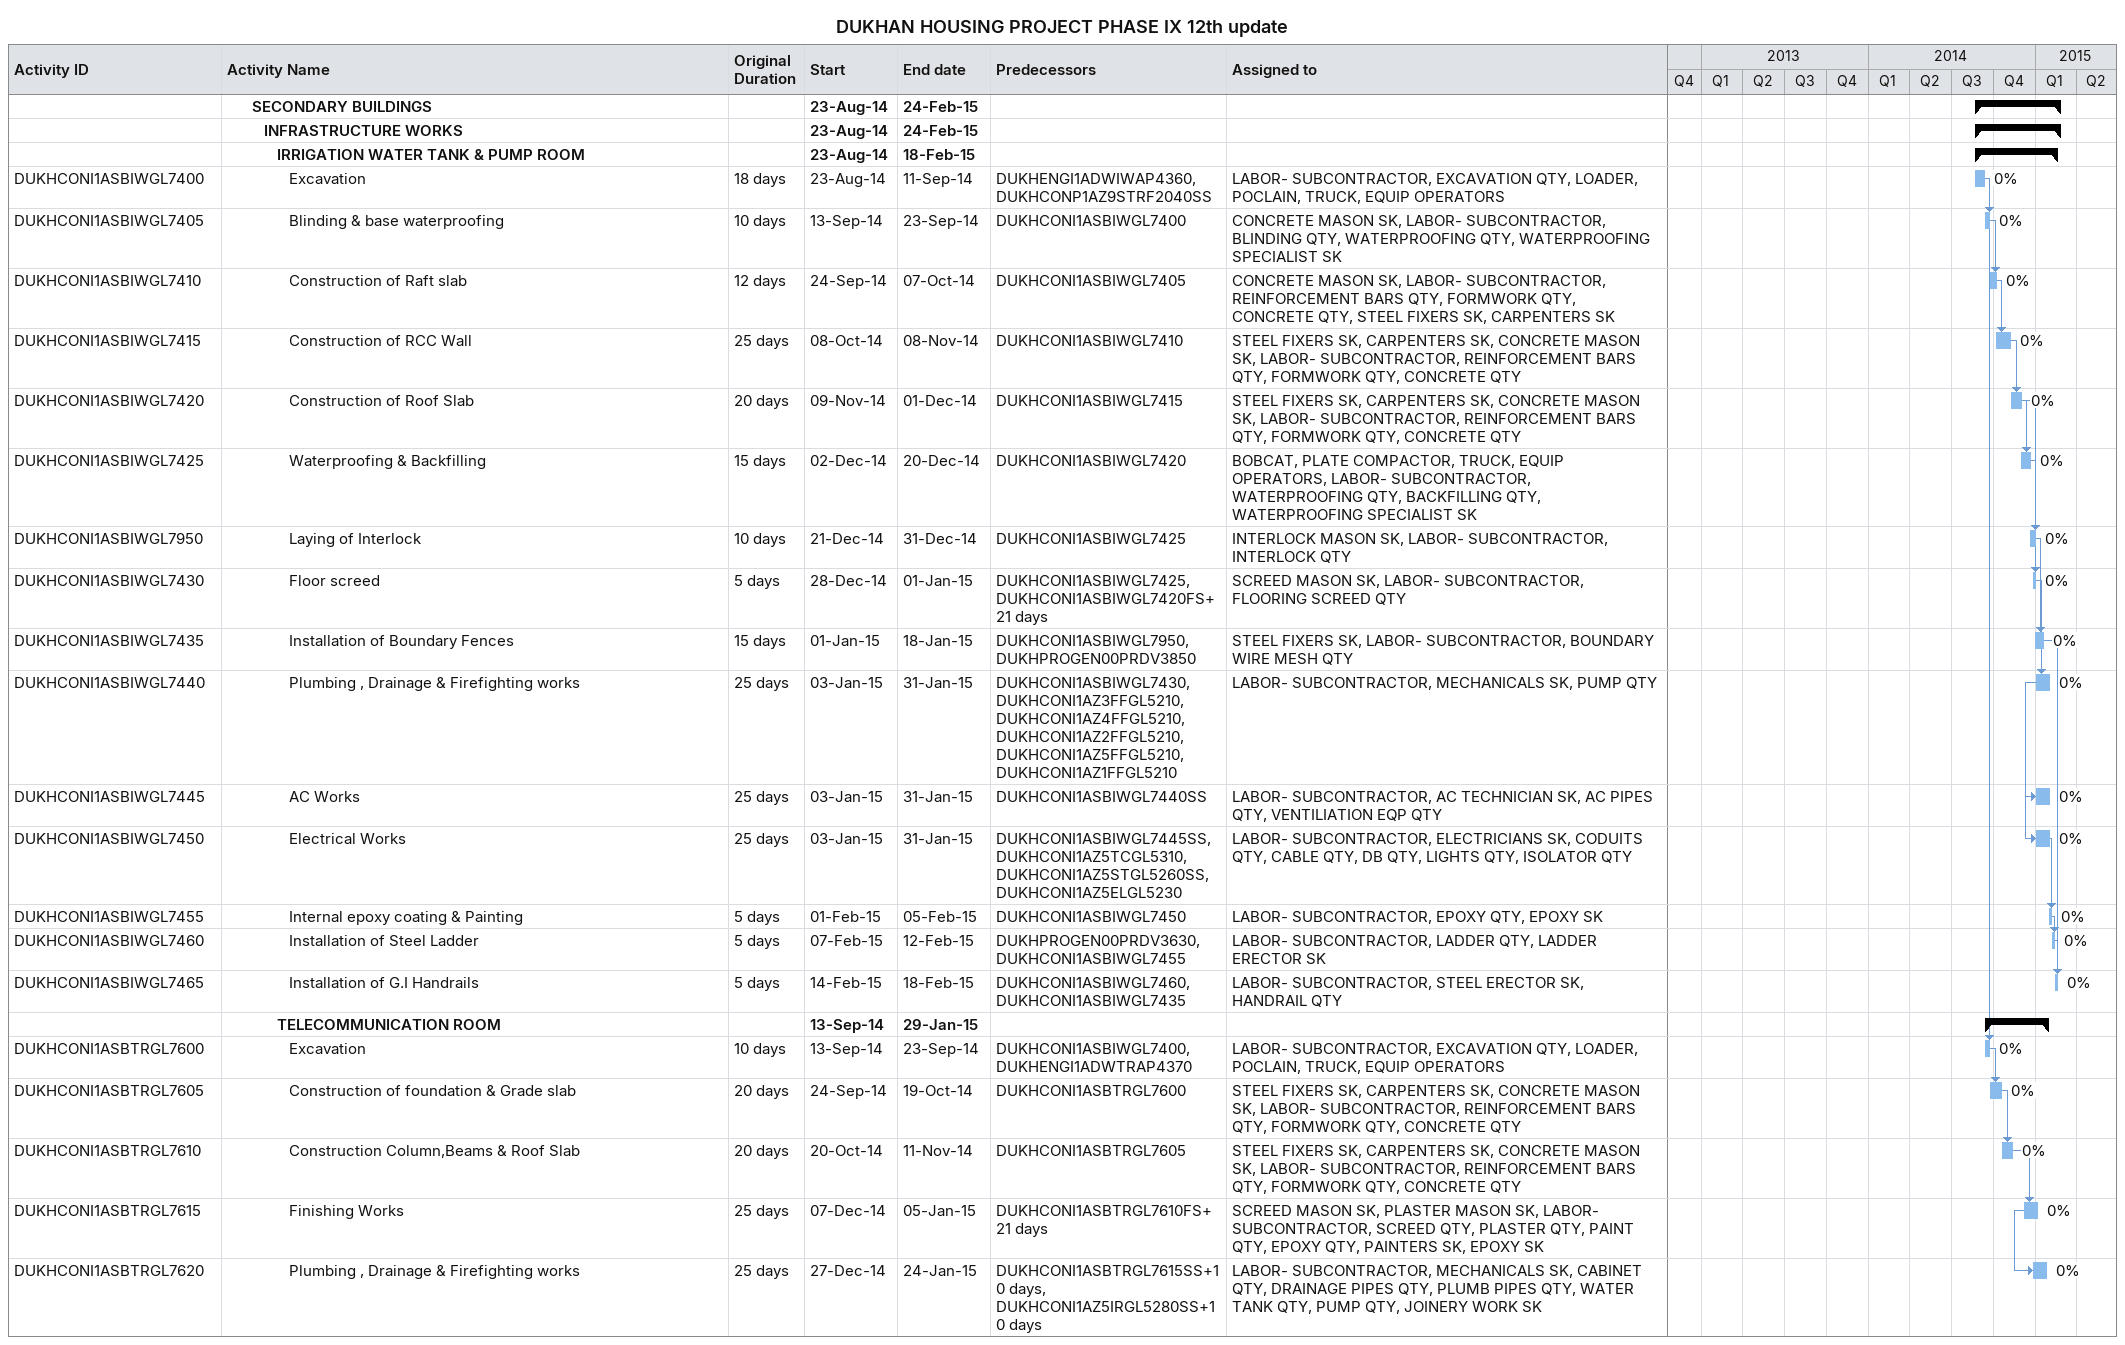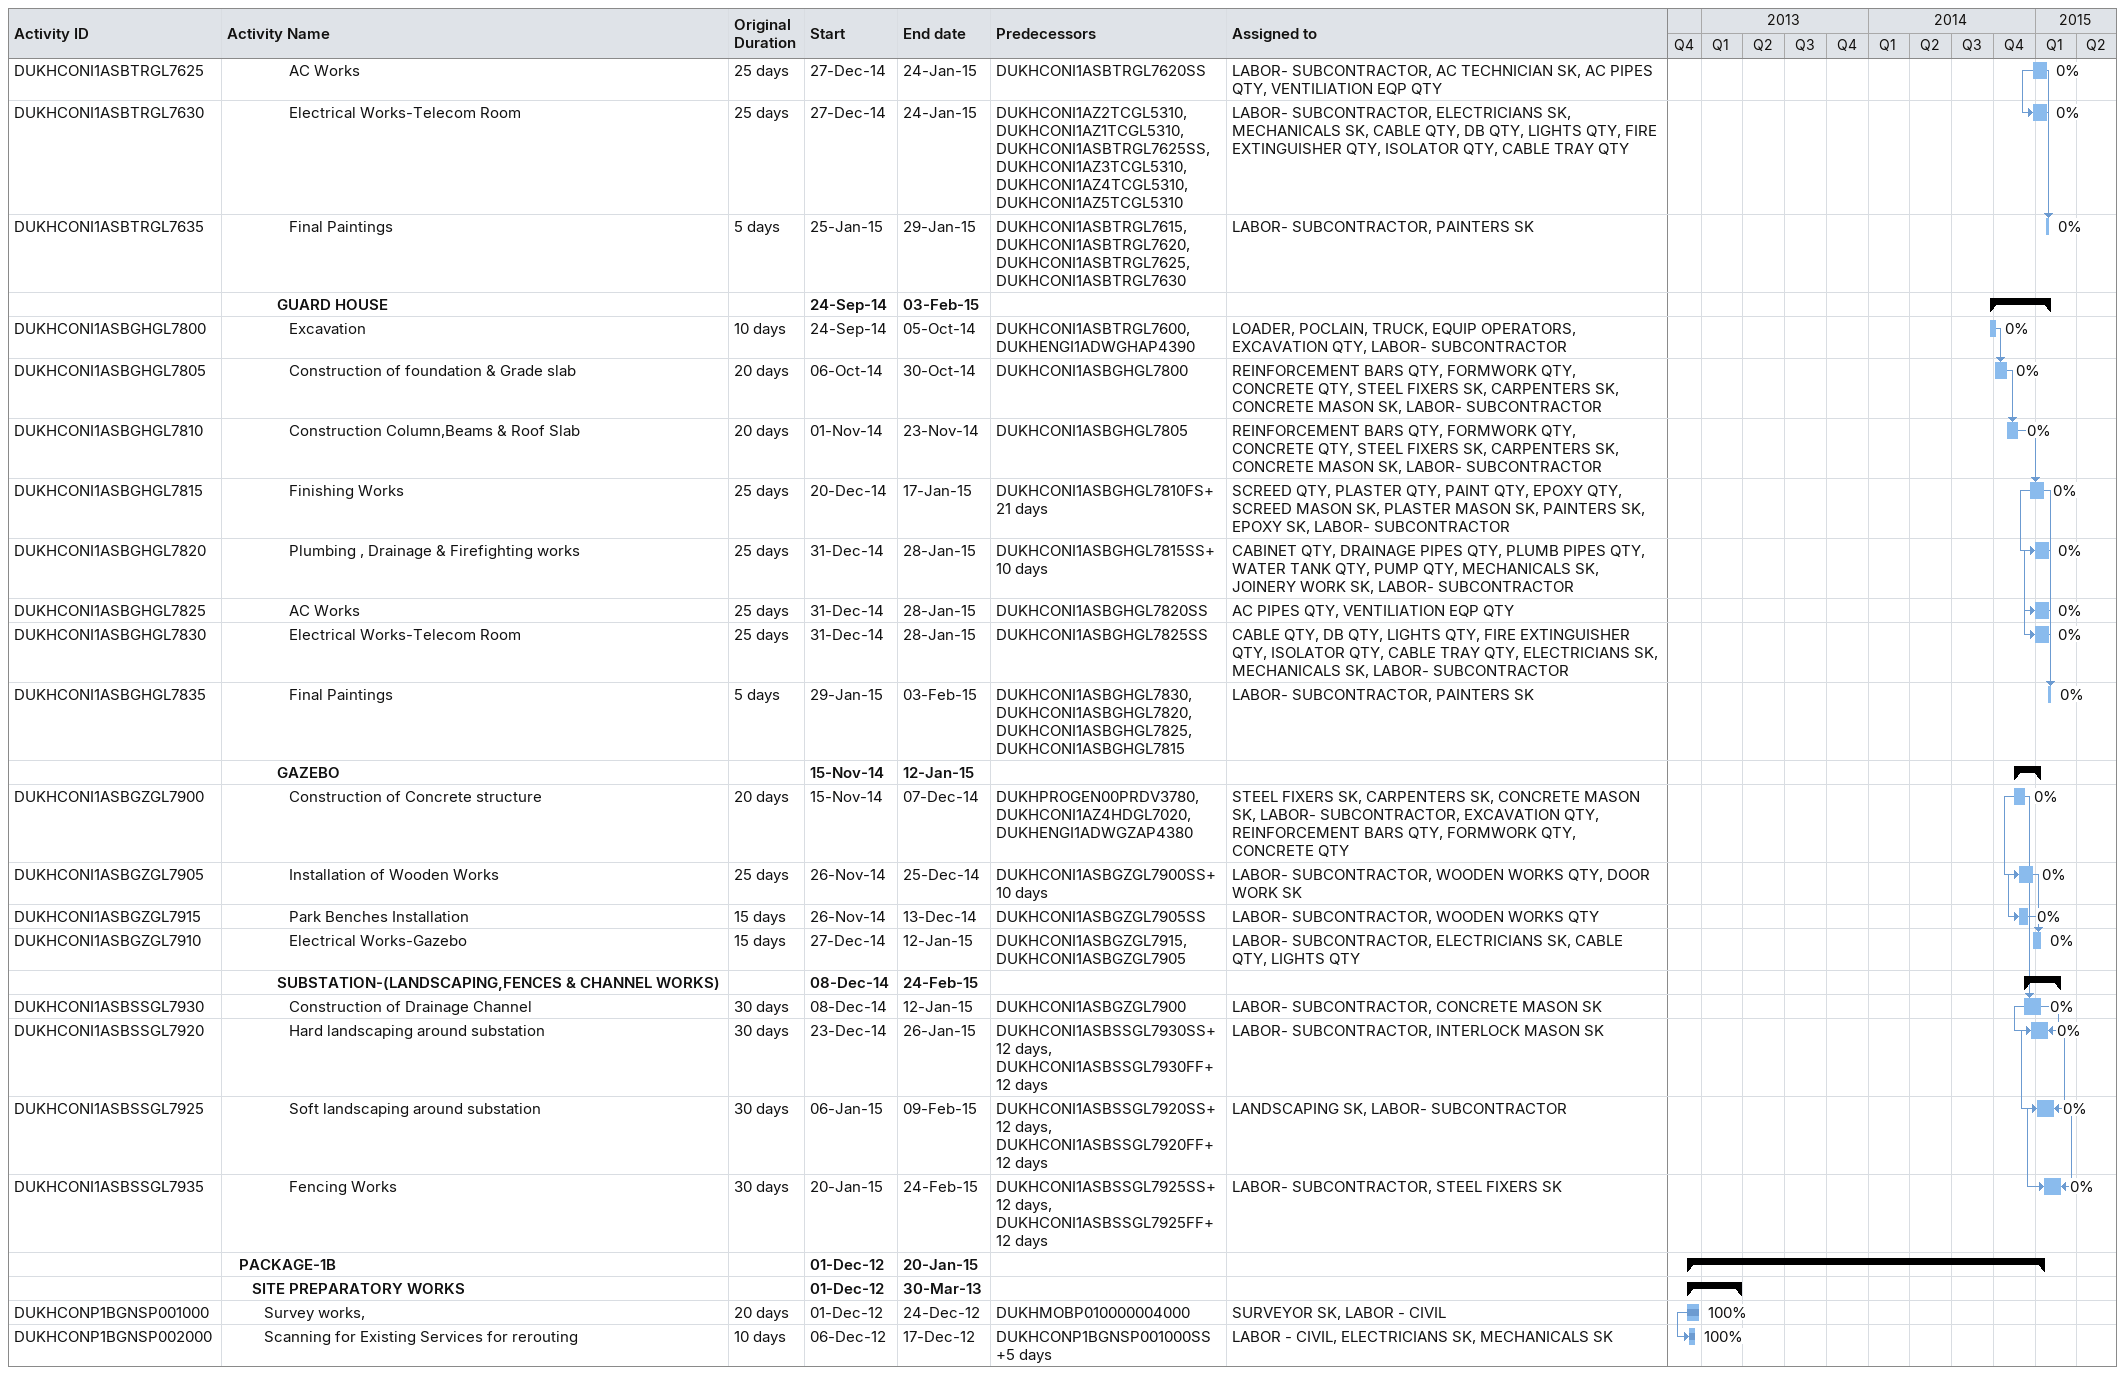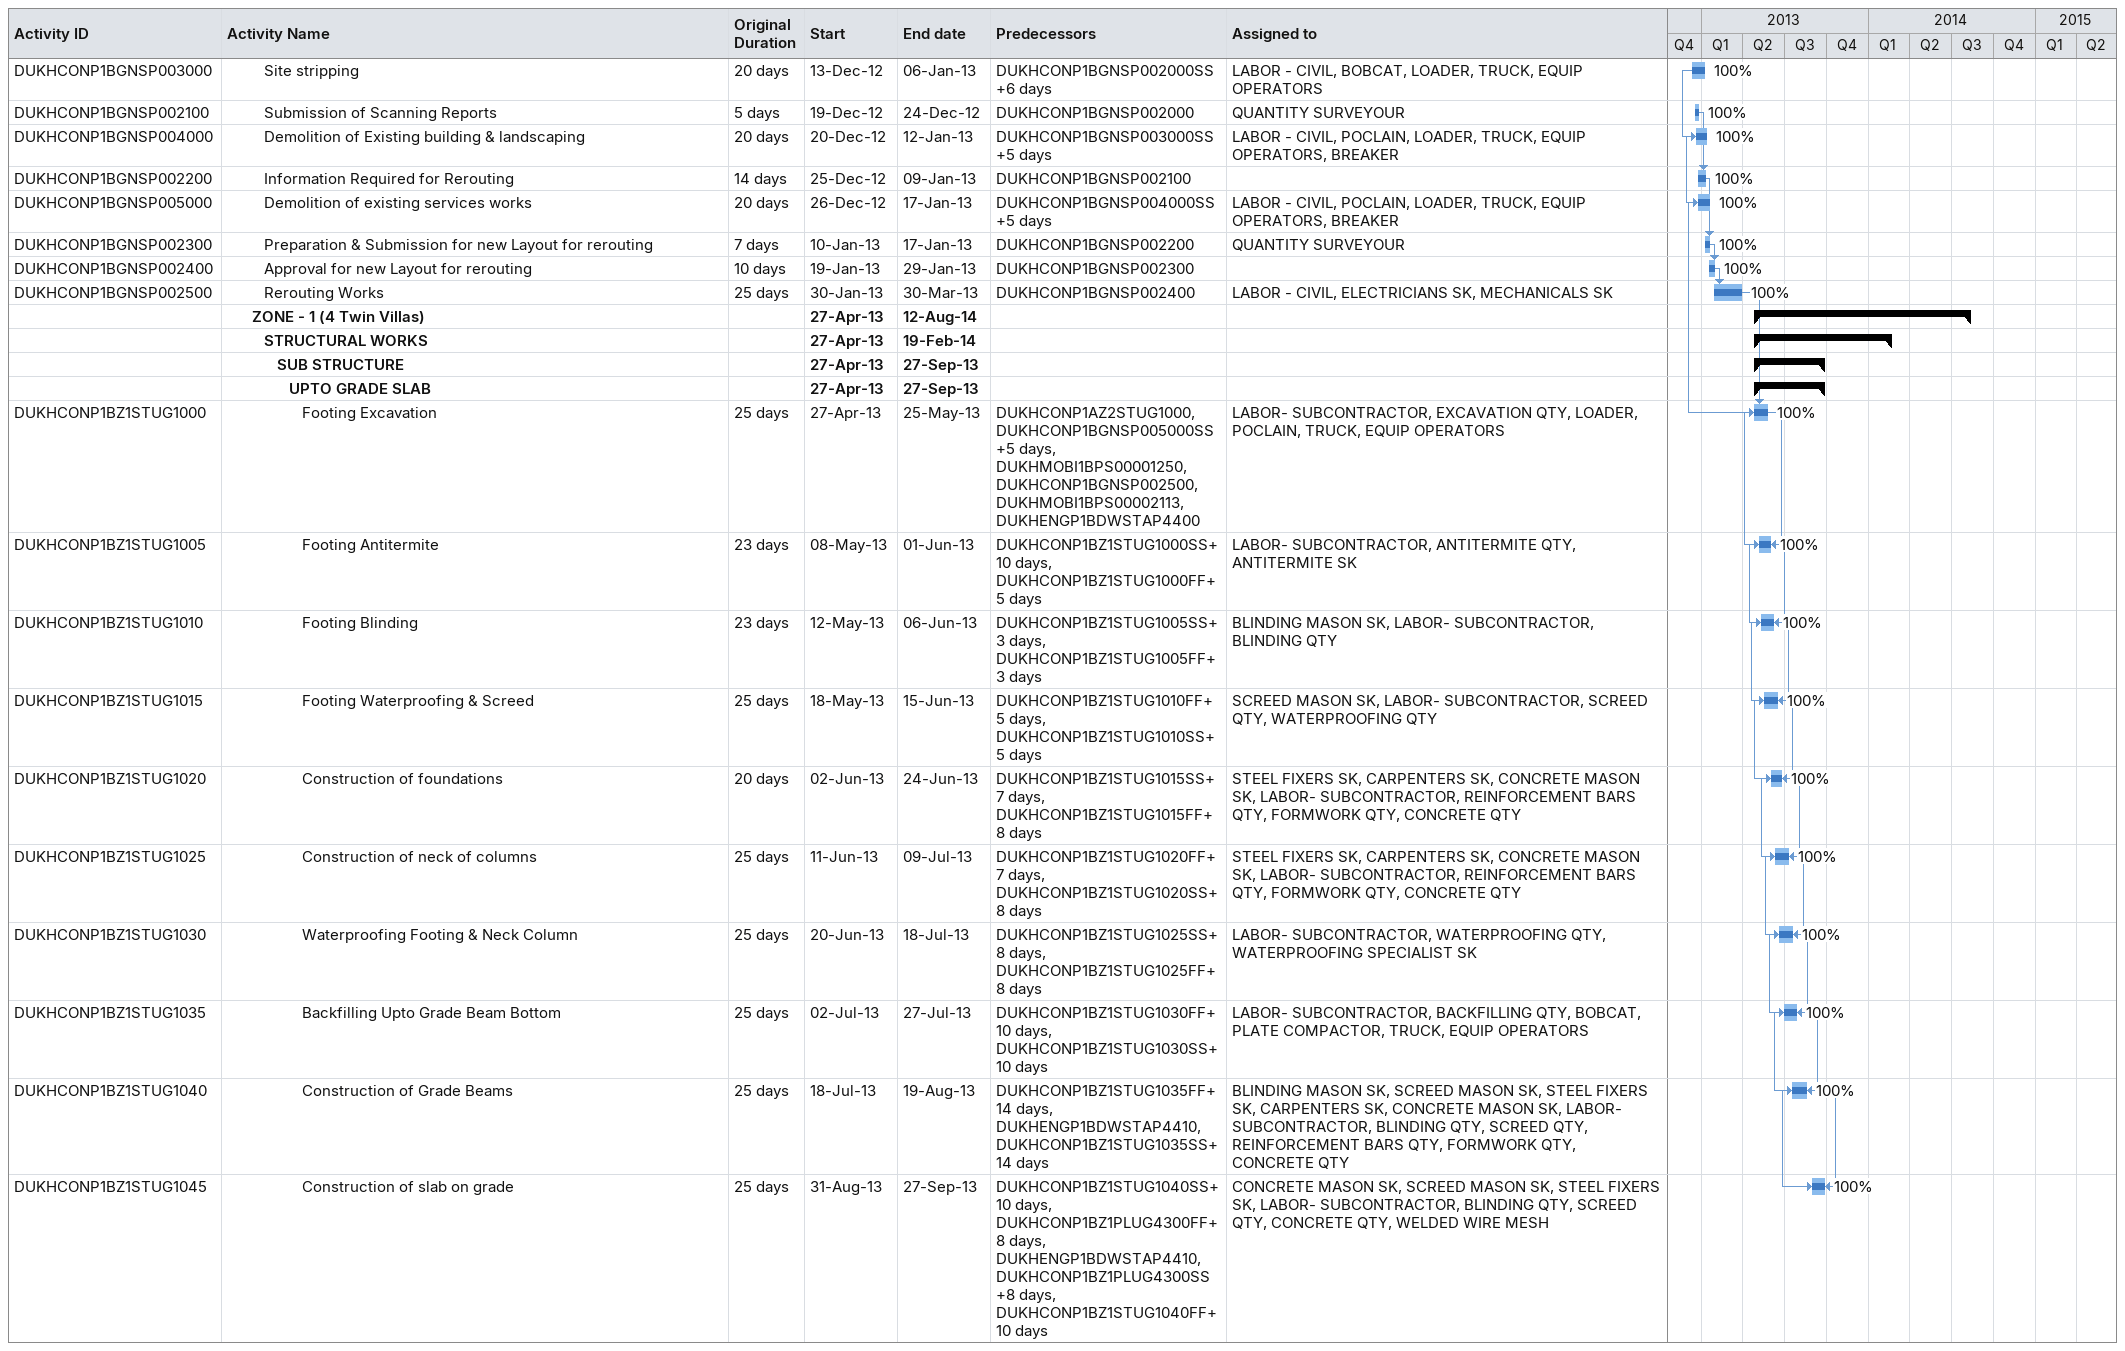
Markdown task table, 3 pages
DUKHAN HOUSING PROJECT PHASE IX 12th update

| ID | Level | Task | Original duration | Start | Finish | Predecessors | Resources | % complete |
|---|---|---|---|---|---|---|---|---|
|  | 3 | **SECONDARY BUILDINGS** |  | 2014-08-23 | 2015-02-24 |  |  |  |
|  | 4 | **INFRASTRUCTURE WORKS** |  | 2014-08-23 | 2015-02-24 |  |  |  |
|  | 5 | **IRRIGATION WATER TANK & PUMP ROOM** |  | 2014-08-23 | 2015-02-18 |  |  |  |
| DUKHCONI1ASBIWGL7400 | 6 | Excavation | 18d | 2014-08-23 | 2014-09-11 | DUKHENGI1ADWIWAP4360, DUKHCONP1AZ9STRF2040SS | LABOR- SUBCONTRACTOR, EXCAVATION QTY, LOADER, POCLAIN, TRUCK, EQUIP OPERATORS | 0 |
| DUKHCONI1ASBIWGL7405 | 6 | Blinding & base waterproofing | 10d | 2014-09-13 | 2014-09-23 | DUKHCONI1ASBIWGL7400 | CONCRETE MASON SK, LABOR- SUBCONTRACTOR, BLINDING QTY, WATERPROOFING QTY, WATERPROOFING SPECIALIST SK | 0 |
| DUKHCONI1ASBIWGL7410 | 6 | Construction of Raft slab | 12d | 2014-09-24 | 2014-10-07 | DUKHCONI1ASBIWGL7405 | CONCRETE MASON SK, LABOR- SUBCONTRACTOR, REINFORCEMENT BARS QTY, FORMWORK QTY, CONCRETE QTY, STEEL FIXERS SK, CARPENTERS SK | 0 |
| DUKHCONI1ASBIWGL7415 | 6 | Construction of RCC Wall | 25d | 2014-10-08 | 2014-11-08 | DUKHCONI1ASBIWGL7410 | STEEL FIXERS SK, CARPENTERS SK, CONCRETE MASON SK, LABOR- SUBCONTRACTOR, REINFORCEMENT BARS QTY, FORMWORK QTY, CONCRETE QTY | 0 |
| DUKHCONI1ASBIWGL7420 | 6 | Construction of Roof Slab | 20d | 2014-11-09 | 2014-12-01 | DUKHCONI1ASBIWGL7415 | STEEL FIXERS SK, CARPENTERS SK, CONCRETE MASON SK, LABOR- SUBCONTRACTOR, REINFORCEMENT BARS QTY, FORMWORK QTY, CONCRETE QTY | 0 |
| DUKHCONI1ASBIWGL7425 | 6 | Waterproofing & Backfilling | 15d | 2014-12-02 | 2014-12-20 | DUKHCONI1ASBIWGL7420 | BOBCAT, PLATE COMPACTOR, TRUCK, EQUIP OPERATORS, LABOR- SUBCONTRACTOR, WATERPROOFING QTY, BACKFILLING QTY, WATERPROOFING SPECIALIST SK | 0 |
| DUKHCONI1ASBIWGL7950 | 6 | Laying of Interlock | 10d | 2014-12-21 | 2014-12-31 | DUKHCONI1ASBIWGL7425 | INTERLOCK MASON SK, LABOR- SUBCONTRACTOR, INTERLOCK QTY | 0 |
| DUKHCONI1ASBIWGL7430 | 6 | Floor screed | 5d | 2014-12-28 | 2015-01-01 | DUKHCONI1ASBIWGL7425, DUKHCONI1ASBIWGL7420FS+21d | SCREED MASON SK, LABOR- SUBCONTRACTOR, FLOORING SCREED QTY | 0 |
| DUKHCONI1ASBIWGL7435 | 6 | Installation of Boundary Fences | 15d | 2015-01-01 | 2015-01-18 | DUKHCONI1ASBIWGL7950, DUKHPROGEN00PRDV3850 | STEEL FIXERS SK, LABOR- SUBCONTRACTOR, BOUNDARY WIRE MESH QTY | 0 |
| DUKHCONI1ASBIWGL7440 | 6 | Plumbing , Drainage & Firefighting works | 25d | 2015-01-03 | 2015-01-31 | DUKHCONI1ASBIWGL7430, DUKHCONI1AZ3FFGL5210, DUKHCONI1AZ4FFGL5210, DUKHCONI1AZ2FFGL5210, DUKHCONI1AZ5FFGL5210, DUKHCONI1AZ1FFGL5210 | LABOR- SUBCONTRACTOR, MECHANICALS SK, PUMP QTY | 0 |
| DUKHCONI1ASBIWGL7445 | 6 | AC Works | 25d | 2015-01-03 | 2015-01-31 | DUKHCONI1ASBIWGL7440SS | LABOR- SUBCONTRACTOR, AC TECHNICIAN SK, AC PIPES QTY, VENTILIATION EQP QTY | 0 |
| DUKHCONI1ASBIWGL7450 | 6 | Electrical Works | 25d | 2015-01-03 | 2015-01-31 | DUKHCONI1ASBIWGL7445SS, DUKHCONI1AZ5TCGL5310, DUKHCONI1AZ5STGL5260SS, DUKHCONI1AZ5ELGL5230 | LABOR- SUBCONTRACTOR, ELECTRICIANS SK, CODUITS QTY, CABLE QTY, DB QTY, LIGHTS QTY, ISOLATOR QTY | 0 |
| DUKHCONI1ASBIWGL7455 | 6 | Internal epoxy coating & Painting | 5d | 2015-02-01 | 2015-02-05 | DUKHCONI1ASBIWGL7450 | LABOR- SUBCONTRACTOR, EPOXY QTY, EPOXY SK | 0 |
| DUKHCONI1ASBIWGL7460 | 6 | Installation of Steel Ladder | 5d | 2015-02-07 | 2015-02-12 | DUKHPROGEN00PRDV3630, DUKHCONI1ASBIWGL7455 | LABOR- SUBCONTRACTOR, LADDER QTY, LADDER ERECTOR SK | 0 |
| DUKHCONI1ASBIWGL7465 | 6 | Installation of G.I Handrails | 5d | 2015-02-14 | 2015-02-18 | DUKHCONI1ASBIWGL7460, DUKHCONI1ASBIWGL7435 | LABOR- SUBCONTRACTOR, STEEL ERECTOR SK, HANDRAIL QTY | 0 |
|  | 5 | **TELECOMMUNICATION ROOM** |  | 2014-09-13 | 2015-01-29 |  |  |  |
| DUKHCONI1ASBTRGL7600 | 6 | Excavation | 10d | 2014-09-13 | 2014-09-23 | DUKHCONI1ASBIWGL7400, DUKHENGI1ADWTRAP4370 | LABOR- SUBCONTRACTOR, EXCAVATION QTY, LOADER, POCLAIN, TRUCK, EQUIP OPERATORS | 0 |
| DUKHCONI1ASBTRGL7605 | 6 | Construction of foundation & Grade slab | 20d | 2014-09-24 | 2014-10-19 | DUKHCONI1ASBTRGL7600 | STEEL FIXERS SK, CARPENTERS SK, CONCRETE MASON SK, LABOR- SUBCONTRACTOR, REINFORCEMENT BARS QTY, FORMWORK QTY, CONCRETE QTY | 0 |
| DUKHCONI1ASBTRGL7610 | 6 | Construction Column,Beams & Roof Slab | 20d | 2014-10-20 | 2014-11-11 | DUKHCONI1ASBTRGL7605 | STEEL FIXERS SK, CARPENTERS SK, CONCRETE MASON SK, LABOR- SUBCONTRACTOR, REINFORCEMENT BARS QTY, FORMWORK QTY, CONCRETE QTY | 0 |
| DUKHCONI1ASBTRGL7615 | 6 | Finishing Works | 25d | 2014-12-07 | 2015-01-05 | DUKHCONI1ASBTRGL7610FS+21d | SCREED MASON SK, PLASTER MASON SK, LABOR- SUBCONTRACTOR, SCREED QTY, PLASTER QTY, PAINT QTY, EPOXY QTY, PAINTERS SK, EPOXY SK | 0 |
| DUKHCONI1ASBTRGL7620 | 6 | Plumbing , Drainage & Firefighting works | 25d | 2014-12-27 | 2015-01-24 | DUKHCONI1ASBTRGL7615SS+10d, DUKHCONI1AZ5IRGL5280SS+10d | LABOR- SUBCONTRACTOR, MECHANICALS SK, CABINET QTY, DRAINAGE PIPES QTY, PLUMB PIPES QTY, WATER TANK QTY, PUMP QTY, JOINERY WORK SK | 0 |
| DUKHCONI1ASBTRGL7625 | 6 | AC Works | 25d | 2014-12-27 | 2015-01-24 | DUKHCONI1ASBTRGL7620SS | LABOR- SUBCONTRACTOR, AC TECHNICIAN SK, AC PIPES QTY, VENTILIATION EQP QTY | 0 |
| DUKHCONI1ASBTRGL7630 | 6 | Electrical Works-Telecom Room | 25d | 2014-12-27 | 2015-01-24 | DUKHCONI1AZ2TCGL5310, DUKHCONI1AZ1TCGL5310, DUKHCONI1ASBTRGL7625SS, DUKHCONI1AZ3TCGL5310, DUKHCONI1AZ4TCGL5310, DUKHCONI1AZ5TCGL5310 | LABOR- SUBCONTRACTOR, ELECTRICIANS SK, MECHANICALS SK, CABLE QTY, DB QTY, LIGHTS QTY, FIRE EXTINGUISHER QTY, ISOLATOR QTY, CABLE TRAY QTY | 0 |
| DUKHCONI1ASBTRGL7635 | 6 | Final Paintings | 5d | 2015-01-25 | 2015-01-29 | DUKHCONI1ASBTRGL7615, DUKHCONI1ASBTRGL7620, DUKHCONI1ASBTRGL7625, DUKHCONI1ASBTRGL7630 | LABOR- SUBCONTRACTOR, PAINTERS SK | 0 |
|  | 5 | **GUARD HOUSE** |  | 2014-09-24 | 2015-02-03 |  |  |  |
| DUKHCONI1ASBGHGL7800 | 6 | Excavation | 10d | 2014-09-24 | 2014-10-05 | DUKHCONI1ASBTRGL7600, DUKHENGI1ADWGHAP4390 | LOADER, POCLAIN, TRUCK, EQUIP OPERATORS, EXCAVATION QTY, LABOR- SUBCONTRACTOR | 0 |
| DUKHCONI1ASBGHGL7805 | 6 | Construction of foundation & Grade slab | 20d | 2014-10-06 | 2014-10-30 | DUKHCONI1ASBGHGL7800 | REINFORCEMENT BARS QTY, FORMWORK QTY, CONCRETE QTY, STEEL FIXERS SK, CARPENTERS SK, CONCRETE MASON SK, LABOR- SUBCONTRACTOR | 0 |
| DUKHCONI1ASBGHGL7810 | 6 | Construction Column,Beams & Roof Slab | 20d | 2014-11-01 | 2014-11-23 | DUKHCONI1ASBGHGL7805 | REINFORCEMENT BARS QTY, FORMWORK QTY, CONCRETE QTY, STEEL FIXERS SK, CARPENTERS SK, CONCRETE MASON SK, LABOR- SUBCONTRACTOR | 0 |
| DUKHCONI1ASBGHGL7815 | 6 | Finishing Works | 25d | 2014-12-20 | 2015-01-17 | DUKHCONI1ASBGHGL7810FS+21d | SCREED QTY, PLASTER QTY, PAINT QTY, EPOXY QTY, SCREED MASON SK, PLASTER MASON SK, PAINTERS SK, EPOXY SK, LABOR- SUBCONTRACTOR | 0 |
| DUKHCONI1ASBGHGL7820 | 6 | Plumbing , Drainage & Firefighting works | 25d | 2014-12-31 | 2015-01-28 | DUKHCONI1ASBGHGL7815SS+10d | CABINET QTY, DRAINAGE PIPES QTY, PLUMB PIPES QTY, WATER TANK QTY, PUMP QTY, MECHANICALS SK, JOINERY WORK SK, LABOR- SUBCONTRACTOR | 0 |
| DUKHCONI1ASBGHGL7825 | 6 | AC Works | 25d | 2014-12-31 | 2015-01-28 | DUKHCONI1ASBGHGL7820SS | AC PIPES QTY, VENTILIATION EQP QTY | 0 |
| DUKHCONI1ASBGHGL7830 | 6 | Electrical Works-Telecom Room | 25d | 2014-12-31 | 2015-01-28 | DUKHCONI1ASBGHGL7825SS | CABLE QTY, DB QTY, LIGHTS QTY, FIRE EXTINGUISHER QTY, ISOLATOR QTY, CABLE TRAY QTY, ELECTRICIANS SK, MECHANICALS SK, LABOR- SUBCONTRACTOR | 0 |
| DUKHCONI1ASBGHGL7835 | 6 | Final Paintings | 5d | 2015-01-29 | 2015-02-03 | DUKHCONI1ASBGHGL7830, DUKHCONI1ASBGHGL7820, DUKHCONI1ASBGHGL7825, DUKHCONI1ASBGHGL7815 | LABOR- SUBCONTRACTOR, PAINTERS SK | 0 |
|  | 5 | **GAZEBO** |  | 2014-11-15 | 2015-01-12 |  |  |  |
| DUKHCONI1ASBGZGL7900 | 6 | Construction of Concrete structure | 20d | 2014-11-15 | 2014-12-07 | DUKHPROGEN00PRDV3780, DUKHCONI1AZ4HDGL7020, DUKHENGI1ADWGZAP4380 | STEEL FIXERS SK, CARPENTERS SK, CONCRETE MASON SK, LABOR- SUBCONTRACTOR, EXCAVATION QTY, REINFORCEMENT BARS QTY, FORMWORK QTY, CONCRETE QTY | 0 |
| DUKHCONI1ASBGZGL7905 | 6 | Installation of Wooden Works | 25d | 2014-11-26 | 2014-12-25 | DUKHCONI1ASBGZGL7900SS+10d | LABOR- SUBCONTRACTOR, WOODEN WORKS QTY, DOOR WORK SK | 0 |
| DUKHCONI1ASBGZGL7915 | 6 | Park Benches Installation | 15d | 2014-11-26 | 2014-12-13 | DUKHCONI1ASBGZGL7905SS | LABOR- SUBCONTRACTOR, WOODEN WORKS QTY | 0 |
| DUKHCONI1ASBGZGL7910 | 6 | Electrical Works-Gazebo | 15d | 2014-12-27 | 2015-01-12 | DUKHCONI1ASBGZGL7915, DUKHCONI1ASBGZGL7905 | LABOR- SUBCONTRACTOR, ELECTRICIANS SK, CABLE QTY, LIGHTS QTY | 0 |
|  | 5 | **SUBSTATION-(LANDSCAPING,FENCES & CHANNEL WORKS)** |  | 2014-12-08 | 2015-02-24 |  |  |  |
| DUKHCONI1ASBSSGL7930 | 6 | Construction of Drainage Channel | 30d | 2014-12-08 | 2015-01-12 | DUKHCONI1ASBGZGL7900 | LABOR- SUBCONTRACTOR, CONCRETE MASON SK | 0 |
| DUKHCONI1ASBSSGL7920 | 6 | Hard landscaping around substation | 30d | 2014-12-23 | 2015-01-26 | DUKHCONI1ASBSSGL7930SS+12d, DUKHCONI1ASBSSGL7930FF+12d | LABOR- SUBCONTRACTOR, INTERLOCK MASON SK | 0 |
| DUKHCONI1ASBSSGL7925 | 6 | Soft landscaping around substation | 30d | 2015-01-06 | 2015-02-09 | DUKHCONI1ASBSSGL7920SS+12d, DUKHCONI1ASBSSGL7920FF+12d | LANDSCAPING SK, LABOR- SUBCONTRACTOR | 0 |
| DUKHCONI1ASBSSGL7935 | 6 | Fencing Works | 30d | 2015-01-20 | 2015-02-24 | DUKHCONI1ASBSSGL7925SS+12d, DUKHCONI1ASBSSGL7925FF+12d | LABOR- SUBCONTRACTOR, STEEL FIXERS SK | 0 |
|  | 2 | **PACKAGE-1B** |  | 2012-12-01 | 2015-01-20 |  |  |  |
|  | 3 | **SITE PREPARATORY WORKS** |  | 2012-12-01 | 2013-03-30 |  |  |  |
| DUKHCONP1BGNSP001000 | 4 | Survey works, | 20d | 2012-12-01 | 2012-12-24 | DUKHMOBP010000004000 | SURVEYOR SK, LABOR - CIVIL | 100 |
| DUKHCONP1BGNSP002000 | 4 | Scanning for Existing Services for rerouting | 10d | 2012-12-06 | 2012-12-17 | DUKHCONP1BGNSP001000SS+5d | LABOR - CIVIL, ELECTRICIANS SK, MECHANICALS SK | 100 |
| DUKHCONP1BGNSP003000 | 4 | Site stripping | 20d | 2012-12-13 | 2013-01-06 | DUKHCONP1BGNSP002000SS+6d | LABOR - CIVIL, BOBCAT, LOADER, TRUCK, EQUIP OPERATORS | 100 |
| DUKHCONP1BGNSP002100 | 4 | Submission of Scanning Reports | 5d | 2012-12-19 | 2012-12-24 | DUKHCONP1BGNSP002000 | QUANTITY SURVEYOUR | 100 |
| DUKHCONP1BGNSP004000 | 4 | Demolition of Existing building & landscaping | 20d | 2012-12-20 | 2013-01-12 | DUKHCONP1BGNSP003000SS+5d | LABOR - CIVIL, POCLAIN, LOADER, TRUCK, EQUIP OPERATORS, BREAKER | 100 |
| DUKHCONP1BGNSP002200 | 4 | Information Required for Rerouting | 14d | 2012-12-25 | 2013-01-09 | DUKHCONP1BGNSP002100 |  | 100 |
| DUKHCONP1BGNSP005000 | 4 | Demolition of existing services works | 20d | 2012-12-26 | 2013-01-17 | DUKHCONP1BGNSP004000SS+5d | LABOR - CIVIL, POCLAIN, LOADER, TRUCK, EQUIP OPERATORS, BREAKER | 100 |
| DUKHCONP1BGNSP002300 | 4 | Preparation & Submission for new Layout for rerouting | 7d | 2013-01-10 | 2013-01-17 | DUKHCONP1BGNSP002200 | QUANTITY SURVEYOUR | 100 |
| DUKHCONP1BGNSP002400 | 4 | Approval for new Layout for rerouting | 10d | 2013-01-19 | 2013-01-29 | DUKHCONP1BGNSP002300 |  | 100 |
| DUKHCONP1BGNSP002500 | 4 | Rerouting Works | 25d | 2013-01-30 | 2013-03-30 | DUKHCONP1BGNSP002400 | LABOR - CIVIL, ELECTRICIANS SK, MECHANICALS SK | 100 |
|  | 3 | **ZONE - 1 (4 Twin Villas)** |  | 2013-04-27 | 2014-08-12 |  |  |  |
|  | 4 | **STRUCTURAL WORKS** |  | 2013-04-27 | 2014-02-19 |  |  |  |
|  | 5 | **SUB STRUCTURE** |  | 2013-04-27 | 2013-09-27 |  |  |  |
|  | 6 | **UPTO GRADE SLAB** |  | 2013-04-27 | 2013-09-27 |  |  |  |
| DUKHCONP1BZ1STUG1000 | 7 | Footing Excavation | 25d | 2013-04-27 | 2013-05-25 | DUKHCONP1AZ2STUG1000, DUKHCONP1BGNSP005000SS+5d, DUKHMOBI1BPS00001250, DUKHCONP1BGNSP002500, DUKHMOBI1BPS00002113, DUKHENGP1BDWSTAP4400 | LABOR- SUBCONTRACTOR, EXCAVATION QTY, LOADER, POCLAIN, TRUCK, EQUIP OPERATORS | 100 |
| DUKHCONP1BZ1STUG1005 | 7 | Footing Antitermite | 23d | 2013-05-08 | 2013-06-01 | DUKHCONP1BZ1STUG1000SS+10d, DUKHCONP1BZ1STUG1000FF+5d | LABOR- SUBCONTRACTOR, ANTITERMITE QTY, ANTITERMITE SK | 100 |
| DUKHCONP1BZ1STUG1010 | 7 | Footing Blinding | 23d | 2013-05-12 | 2013-06-06 | DUKHCONP1BZ1STUG1005SS+3d, DUKHCONP1BZ1STUG1005FF+3d | BLINDING MASON SK, LABOR- SUBCONTRACTOR, BLINDING QTY | 100 |
| DUKHCONP1BZ1STUG1015 | 7 | Footing Waterproofing & Screed | 25d | 2013-05-18 | 2013-06-15 | DUKHCONP1BZ1STUG1010FF+5d, DUKHCONP1BZ1STUG1010SS+5d | SCREED MASON SK, LABOR- SUBCONTRACTOR, SCREED QTY, WATERPROOFING QTY | 100 |
| DUKHCONP1BZ1STUG1020 | 7 | Construction of foundations | 20d | 2013-06-02 | 2013-06-24 | DUKHCONP1BZ1STUG1015SS+7d, DUKHCONP1BZ1STUG1015FF+8d | STEEL FIXERS SK, CARPENTERS SK, CONCRETE MASON SK, LABOR- SUBCONTRACTOR, REINFORCEMENT BARS QTY, FORMWORK QTY, CONCRETE QTY | 100 |
| DUKHCONP1BZ1STUG1025 | 7 | Construction of neck of columns | 25d | 2013-06-11 | 2013-07-09 | DUKHCONP1BZ1STUG1020FF+7d, DUKHCONP1BZ1STUG1020SS+8d | STEEL FIXERS SK, CARPENTERS SK, CONCRETE MASON SK, LABOR- SUBCONTRACTOR, REINFORCEMENT BARS QTY, FORMWORK QTY, CONCRETE QTY | 100 |
| DUKHCONP1BZ1STUG1030 | 7 | Waterproofing Footing & Neck Column | 25d | 2013-06-20 | 2013-07-18 | DUKHCONP1BZ1STUG1025SS+8d, DUKHCONP1BZ1STUG1025FF+8d | LABOR- SUBCONTRACTOR, WATERPROOFING QTY, WATERPROOFING SPECIALIST SK | 100 |
| DUKHCONP1BZ1STUG1035 | 7 | Backfilling Upto Grade Beam Bottom | 25d | 2013-07-02 | 2013-07-27 | DUKHCONP1BZ1STUG1030FF+10d, DUKHCONP1BZ1STUG1030SS+10d | LABOR- SUBCONTRACTOR, BACKFILLING QTY, BOBCAT, PLATE COMPACTOR, TRUCK, EQUIP OPERATORS | 100 |
| DUKHCONP1BZ1STUG1040 | 7 | Construction of Grade Beams | 25d | 2013-07-18 | 2013-08-19 | DUKHCONP1BZ1STUG1035FF+14d, DUKHENGP1BDWSTAP4410, DUKHCONP1BZ1STUG1035SS+14d | BLINDING MASON SK, SCREED MASON SK, STEEL FIXERS SK, CARPENTERS SK, CONCRETE MASON SK, LABOR- SUBCONTRACTOR, BLINDING QTY, SCREED QTY, REINFORCEMENT BARS QTY, FORMWORK QTY, CONCRETE QTY | 100 |
| DUKHCONP1BZ1STUG1045 | 7 | Construction of slab on grade | 25d | 2013-08-31 | 2013-09-27 | DUKHCONP1BZ1STUG1040SS+10d, DUKHCONP1BZ1PLUG4300FF+8d, DUKHENGP1BDWSTAP4410, DUKHCONP1BZ1PLUG4300SS+8d, DUKHCONP1BZ1STUG1040FF+10d | CONCRETE MASON SK, SCREED MASON SK, STEEL FIXERS SK, LABOR- SUBCONTRACTOR, BLINDING QTY, SCREED QTY, CONCRETE QTY, WELDED WIRE MESH | 100 |
